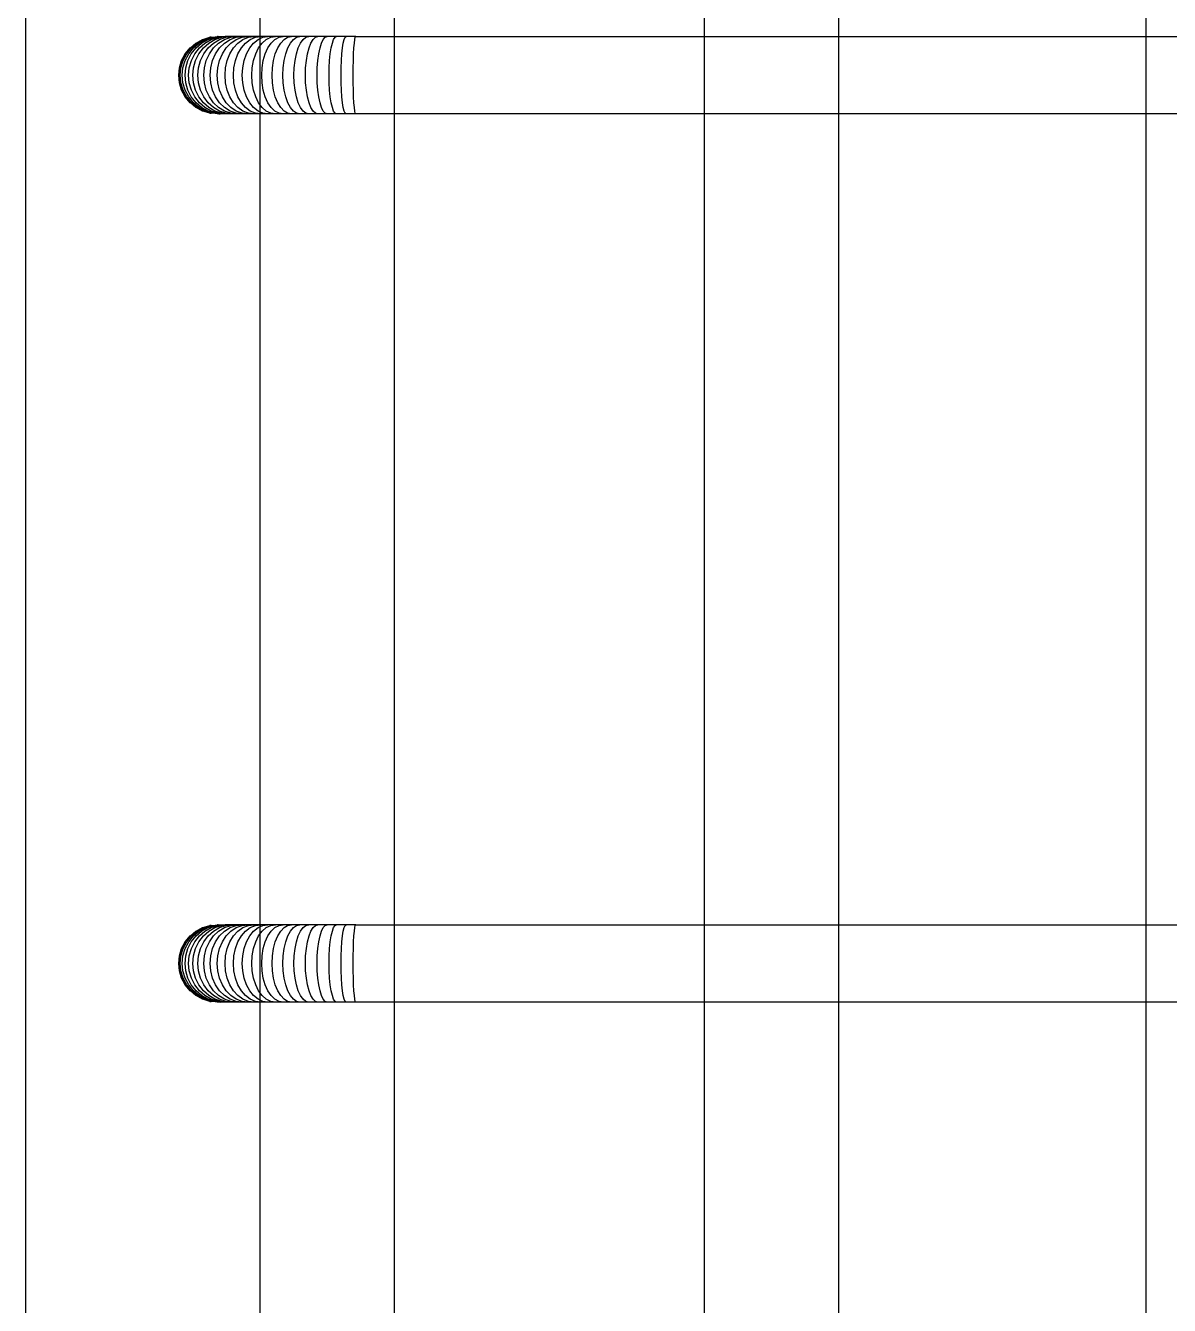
# Model space of a CAD drawing. Header units: inches. Extents: x 31 to 716, y 21 to 143.
# Drawn here: x 222.479 to 223.709, y 83.361 to 84.738 of the extents above; entities that cross this region are included whole.
import ezdxf

# ---------------------------------------------------------------- set-up
doc = ezdxf.new("R2010")
doc.units = ezdxf.units.IN
doc.header["$MEASUREMENT"] = 0
doc.layers.add('INNO-RFT-Y', color=2, linetype='Continuous')
doc.layers.add('S-CONCRETE', color=3, linetype='Continuous')

# ---------------------------------------------------------------- blocks, each defined once
blk = doc.blocks.new('rebar red 2')
at = {"color": 1}
for p, q in [((-52.24395, -96.55161), (-52.24293, -96.55072)), ((-52.24374, -96.55161), (-52.24266, -96.55072)), ((-52.2434, -96.55161), (-52.24233, -96.55072)), ((-52.24293, -96.55072), (-52.24286, -96.55072)), ((-52.24291, -96.55161), (-52.24186, -96.55072)), ((-52.24286, -96.55072), (-52.24169, -96.55005)), ((-52.24266, -96.55072), (-52.24143, -96.55005)), ((-52.24233, -96.55072), (-52.24111, -96.55005)), ((-52.24229, -96.55161), (-52.24126, -96.55072)), ((-52.24186, -96.55072), (-52.24066, -96.55005)), ((-52.24169, -96.55005), (-52.24162, -96.55005)), ((-52.24162, -96.55005), (-52.24034, -96.54964)), ((-52.24154, -96.55161), (-52.24053, -96.55072)), ((-52.24143, -96.55005), (-52.24009, -96.54964)), ((-52.24126, -96.55072), (-52.24008, -96.55005)), ((-52.24111, -96.55005), (-52.23978, -96.54964)), ((-52.24066, -96.55005), (-52.23935, -96.54964)), ((-52.24066, -96.55161), (-52.23968, -96.55072)), ((-52.24053, -96.55072), (-52.23939, -96.55005)), ((-52.24009, -96.54964), (-52.24034, -96.54964)), ((-52.24009, -96.54964), (-52.23978, -96.54964)), ((-52.24008, -96.55005), (-52.2388, -96.54964)), ((-52.23978, -96.54964), (-52.23893, -96.54951)), ((-52.23978, -96.54964), (-52.23935, -96.54964)), ((-52.23968, -96.55072), (-52.23857, -96.55005)), ((-52.23966, -96.55161), (-52.23871, -96.55072)), ((-52.23939, -96.55005), (-52.23814, -96.54964)), ((-52.23935, -96.54964), (-52.23893, -96.54951)), ((-52.23888, -96.54951), (-52.23893, -96.54951)), ((-52.23893, -96.54951), (-52.2389, -96.54951)), ((-52.2389, -96.54951), (-52.23888, -96.54951)), ((-52.23882, -96.54952), (-52.23888, -96.54951)), ((-52.23882, -96.54952), (-52.2387, -96.54951)), ((-52.2388, -96.54964), (-52.23747, -96.54951)), ((-52.23871, -96.55072), (-52.23763, -96.55005)), ((-52.2387, -96.54951), (-52.23747, -96.54951)), ((-52.23857, -96.55005), (-52.23736, -96.54964)), ((-52.23853, -96.55161), (-52.23762, -96.55072)), ((-52.23814, -96.54964), (-52.23684, -96.54951)), ((-52.23763, -96.55005), (-52.23647, -96.54964)), ((-52.23762, -96.55072), (-52.23659, -96.55005)), ((-52.23684, -96.54951), (-52.23747, -96.54951)), ((-52.23736, -96.54964), (-52.2361, -96.54951)), ((-52.23729, -96.55161), (-52.23642, -96.55072)), ((-52.2361, -96.54951), (-52.23684, -96.54951)), ((-52.23659, -96.55005), (-52.23547, -96.54964)), ((-52.23647, -96.54964), (-52.23525, -96.54951)), ((-52.23642, -96.55072), (-52.23544, -96.55005)), ((-52.23525, -96.54951), (-52.2361, -96.54951)), ((-52.23594, -96.55161), (-52.23512, -96.55072)), ((-52.23547, -96.54964), (-52.2343, -96.54951)), ((-52.23544, -96.55005), (-52.23436, -96.54964)), ((-52.2343, -96.54951), (-52.23525, -96.54951)), ((-52.23512, -96.55072), (-52.23418, -96.55005)), ((-52.23448, -96.55161), (-52.23371, -96.55072)), ((-52.23436, -96.54964), (-52.23325, -96.54951)), ((-52.23325, -96.54951), (-52.2343, -96.54951)), ((-52.23418, -96.55005), (-52.23317, -96.54964)), ((-52.23371, -96.55072), (-52.23283, -96.55005)), ((-52.23211, -96.54951), (-52.23325, -96.54951)), ((-52.23317, -96.54964), (-52.23211, -96.54951)), ((-52.23292, -96.55161), (-52.2322, -96.55072)), ((-52.23283, -96.55005), (-52.23187, -96.54964)), ((-52.2322, -96.55072), (-52.23138, -96.55005)), ((-52.23088, -96.54951), (-52.23211, -96.54951)), ((-52.23187, -96.54964), (-52.23088, -96.54951)), ((-52.23138, -96.55005), (-52.23049, -96.54964)), ((-52.23127, -96.55161), (-52.23061, -96.55072)), ((-52.22957, -96.54951), (-52.23088, -96.54951)), ((-52.23061, -96.55072), (-52.22985, -96.55005)), ((-52.23049, -96.54964), (-52.22957, -96.54951)), ((-52.22985, -96.55005), (-52.22903, -96.54964)), ((-52.22817, -96.54951), (-52.22957, -96.54951)), ((-52.22954, -96.55161), (-52.22893, -96.55072)), ((-52.22903, -96.54964), (-52.22817, -96.54951)), ((-52.22893, -96.55072), (-52.22824, -96.55005)), ((-52.22824, -96.55005), (-52.22749, -96.54964)), ((-52.22671, -96.54951), (-52.22817, -96.54951)), ((-52.22773, -96.55161), (-52.22718, -96.55072)), ((-52.22749, -96.54964), (-52.22671, -96.54951)), ((-52.22718, -96.55072), (-52.22656, -96.55005)), ((-52.22518, -96.54951), (-52.22671, -96.54951)), ((-52.22656, -96.55005), (-52.22589, -96.54964)), ((-52.22589, -96.54964), (-52.22518, -96.54951)), ((-52.22585, -96.55161), (-52.22537, -96.55072)), ((-52.22537, -96.55072), (-52.22481, -96.55005)), ((-52.2236, -96.54951), (-52.22518, -96.54951)), ((-52.22481, -96.55005), (-52.22422, -96.54964)), ((-52.22422, -96.54964), (-52.2236, -96.54951)), ((-52.22391, -96.55161), (-52.22349, -96.55072)), ((-52.22196, -96.54951), (-52.2236, -96.54951)), ((-52.22349, -96.55072), (-52.22301, -96.55005)), ((-52.22301, -96.55005), (-52.22249, -96.54964)), ((-52.22249, -96.54964), (-52.22196, -96.54951)), ((-52.22027, -96.54951), (-52.22196, -96.54951)), ((-52.22191, -96.55161), (-52.22156, -96.55072)), ((-52.22156, -96.55072), (-52.22116, -96.55005)), ((-52.22116, -96.55005), (-52.22072, -96.54964)), ((-52.22072, -96.54964), (-52.22027, -96.54951)), ((-52.21855, -96.54951), (-52.22027, -96.54951)), ((-52.21987, -96.55161), (-52.21959, -96.55072)), ((-52.21959, -96.55072), (-52.21926, -96.55005)), ((-52.21926, -96.55005), (-52.21891, -96.54964)), ((-52.21891, -96.54964), (-52.21855, -96.54951)), ((-52.2168, -96.54951), (-52.21855, -96.54951)), ((-52.21779, -96.55161), (-52.21758, -96.55072)), ((-52.21758, -96.55072), (-52.21734, -96.55005)), ((-52.21734, -96.55005), (-52.21707, -96.54964)), ((-52.21707, -96.54964), (-52.2168, -96.54951)), ((-52.21502, -96.54951), (-52.2168, -96.54951)), ((-52.21569, -96.55161), (-52.21555, -96.55072)), ((-52.21555, -96.55072), (-52.21538, -96.55005)), ((-52.21538, -96.55005), (-52.21521, -96.54964)), ((-52.21521, -96.54964), (-52.21502, -96.54951)), ((-52.21323, -96.54951), (-52.21502, -96.54951)), ((-52.21357, -96.55161), (-52.21349, -96.55072)), ((-52.21349, -96.55072), (-52.21341, -96.55005)), ((-52.21341, -96.55005), (-52.21332, -96.54964)), ((-52.21332, -96.54964), (-52.21323, -96.54951)), ((-52.21323, -96.54951), (-51.49464, -96.54951)), ((-52.24599, -96.5553), (-52.24558, -96.55395)), ((-52.24592, -96.5553), (-52.24551, -96.55395)), ((-52.2457, -96.5553), (-52.24529, -96.55395)), ((-52.24558, -96.55395), (-52.24491, -96.5527)), ((-52.24551, -96.55395), (-52.24485, -96.5527)), ((-52.24533, -96.5553), (-52.24493, -96.55395)), ((-52.24529, -96.55395), (-52.24463, -96.5527)), ((-52.24493, -96.55395), (-52.24427, -96.5527)), ((-52.24491, -96.5527), (-52.24402, -96.55161)), ((-52.24485, -96.5527), (-52.24395, -96.55161)), ((-52.24481, -96.5553), (-52.24442, -96.55395)), ((-52.24463, -96.5527), (-52.24374, -96.55161)), ((-52.24442, -96.55395), (-52.24378, -96.5527)), ((-52.24427, -96.5527), (-52.2434, -96.55161)), ((-52.24416, -96.5553), (-52.24377, -96.55395)), ((-52.24402, -96.55161), (-52.24395, -96.55161)), ((-52.24378, -96.5527), (-52.24291, -96.55161)), ((-52.24377, -96.55395), (-52.24314, -96.5527)), ((-52.24336, -96.5553), (-52.24298, -96.55395)), ((-52.24314, -96.5527), (-52.24229, -96.55161)), ((-52.24298, -96.55395), (-52.24237, -96.5527)), ((-52.24243, -96.5553), (-52.24206, -96.55395)), ((-52.24237, -96.5527), (-52.24154, -96.55161)), ((-52.24206, -96.55395), (-52.24146, -96.5527)), ((-52.24146, -96.5527), (-52.24066, -96.55161)), ((-52.24136, -96.5553), (-52.24101, -96.55395)), ((-52.24101, -96.55395), (-52.24043, -96.5527)), ((-52.24043, -96.5527), (-52.23966, -96.55161)), ((-52.24017, -96.5553), (-52.23983, -96.55395)), ((-52.23983, -96.55395), (-52.23927, -96.5527)), ((-52.23927, -96.5527), (-52.23853, -96.55161)), ((-52.23885, -96.5553), (-52.23853, -96.55395)), ((-52.23853, -96.55395), (-52.238, -96.5527)), ((-52.238, -96.5527), (-52.23729, -96.55161)), ((-52.23742, -96.5553), (-52.23711, -96.55395)), ((-52.23711, -96.55395), (-52.23661, -96.5527)), ((-52.23661, -96.5527), (-52.23594, -96.55161)), ((-52.23587, -96.5553), (-52.23558, -96.55395)), ((-52.23558, -96.55395), (-52.23511, -96.5527)), ((-52.23511, -96.5527), (-52.23448, -96.55161)), ((-52.23422, -96.5553), (-52.23395, -96.55395)), ((-52.23395, -96.55395), (-52.23351, -96.5527)), ((-52.23351, -96.5527), (-52.23292, -96.55161)), ((-52.23247, -96.5553), (-52.23222, -96.55395)), ((-52.23222, -96.55395), (-52.23182, -96.5527)), ((-52.23182, -96.5527), (-52.23127, -96.55161)), ((-52.23063, -96.5553), (-52.23041, -96.55395)), ((-52.23041, -96.55395), (-52.23004, -96.5527)), ((-52.23004, -96.5527), (-52.22954, -96.55161)), ((-52.22871, -96.5553), (-52.22851, -96.55395)), ((-52.22851, -96.55395), (-52.22818, -96.5527)), ((-52.22818, -96.5527), (-52.22773, -96.55161)), ((-52.22672, -96.5553), (-52.22654, -96.55395)), ((-52.22654, -96.55395), (-52.22624, -96.5527)), ((-52.22624, -96.5527), (-52.22585, -96.55161)), ((-52.22466, -96.5553), (-52.2245, -96.55395)), ((-52.2245, -96.55395), (-52.22425, -96.5527)), ((-52.22425, -96.5527), (-52.22391, -96.55161)), ((-52.22254, -96.5553), (-52.22241, -96.55395)), ((-52.22241, -96.55395), (-52.2222, -96.5527)), ((-52.2222, -96.5527), (-52.22191, -96.55161)), ((-52.22038, -96.5553), (-52.22027, -96.55395)), ((-52.22027, -96.55395), (-52.2201, -96.5527)), ((-52.2201, -96.5527), (-52.21987, -96.55161)), ((-52.21818, -96.5553), (-52.2181, -96.55395)), ((-52.2181, -96.55395), (-52.21797, -96.5527)), ((-52.21797, -96.5527), (-52.21779, -96.55161)), ((-52.21594, -96.5553), (-52.21589, -96.55395)), ((-52.21589, -96.55395), (-52.2158, -96.5527)), ((-52.2158, -96.5527), (-52.21569, -96.55161)), ((-52.21369, -96.5553), (-52.21367, -96.55395)), ((-52.21367, -96.55395), (-52.21362, -96.5527)), ((-52.21362, -96.5527), (-52.21357, -96.55161)), ((-52.24613, -96.5567), (-52.24599, -96.5553)), ((-52.24606, -96.5567), (-52.24592, -96.5553)), ((-52.24583, -96.5567), (-52.2457, -96.5553)), ((-52.24546, -96.5567), (-52.24533, -96.5553)), ((-52.24495, -96.5567), (-52.24481, -96.5553)), ((-52.24429, -96.5567), (-52.24416, -96.5553)), ((-52.24349, -96.5567), (-52.24336, -96.5553)), ((-52.24255, -96.5567), (-52.24243, -96.5553)), ((-52.24148, -96.5567), (-52.24136, -96.5553)), ((-52.24028, -96.5567), (-52.24017, -96.5553)), ((-52.23896, -96.5567), (-52.23885, -96.5553)), ((-52.23752, -96.5567), (-52.23742, -96.5553)), ((-52.23597, -96.5567), (-52.23587, -96.5553)), ((-52.23431, -96.5567), (-52.23422, -96.5553)), ((-52.23256, -96.5567), (-52.23247, -96.5553)), ((-52.23071, -96.5567), (-52.23063, -96.5553)), ((-52.22878, -96.5567), (-52.22871, -96.5553)), ((-52.22678, -96.5567), (-52.22672, -96.5553)), ((-52.22471, -96.5567), (-52.22466, -96.5553)), ((-52.22259, -96.5567), (-52.22254, -96.5553)), ((-52.22041, -96.5567), (-52.22038, -96.5553)), ((-52.2182, -96.5567), (-52.21818, -96.5553)), ((-52.21596, -96.5567), (-52.21594, -96.5553)), ((-52.2137, -96.5567), (-52.21369, -96.5553)), ((-52.24599, -96.5581), (-52.24613, -96.5567)), ((-52.24592, -96.5581), (-52.24606, -96.5567)), ((-52.24558, -96.55945), (-52.24599, -96.5581)), ((-52.24551, -96.55945), (-52.24592, -96.5581)), ((-52.2457, -96.5581), (-52.24583, -96.5567)), ((-52.24529, -96.55945), (-52.2457, -96.5581)), ((-52.24533, -96.5581), (-52.24546, -96.5567)), ((-52.24493, -96.55945), (-52.24533, -96.5581)), ((-52.24481, -96.5581), (-52.24495, -96.5567)), ((-52.24442, -96.55945), (-52.24481, -96.5581)), ((-52.24416, -96.5581), (-52.24429, -96.5567)), ((-52.24377, -96.55945), (-52.24416, -96.5581)), ((-52.24336, -96.5581), (-52.24349, -96.5567)), ((-52.24298, -96.55945), (-52.24336, -96.5581)), ((-52.24243, -96.5581), (-52.24255, -96.5567)), ((-52.24206, -96.55945), (-52.24243, -96.5581)), ((-52.24136, -96.5581), (-52.24148, -96.5567)), ((-52.24101, -96.55945), (-52.24136, -96.5581)), ((-52.24017, -96.5581), (-52.24028, -96.5567)), ((-52.23983, -96.55945), (-52.24017, -96.5581)), ((-52.23885, -96.5581), (-52.23896, -96.5567)), ((-52.23853, -96.55945), (-52.23885, -96.5581)), ((-52.23742, -96.5581), (-52.23752, -96.5567)), ((-52.23711, -96.55945), (-52.23742, -96.5581)), ((-52.23587, -96.5581), (-52.23597, -96.5567)), ((-52.23558, -96.55945), (-52.23587, -96.5581)), ((-52.23422, -96.5581), (-52.23431, -96.5567)), ((-52.23395, -96.55945), (-52.23422, -96.5581)), ((-52.23247, -96.5581), (-52.23256, -96.5567)), ((-52.23222, -96.55945), (-52.23247, -96.5581)), ((-52.23063, -96.5581), (-52.23071, -96.5567)), ((-52.23041, -96.55945), (-52.23063, -96.5581)), ((-52.22871, -96.5581), (-52.22878, -96.5567)), ((-52.22851, -96.55945), (-52.22871, -96.5581)), ((-52.22672, -96.5581), (-52.22678, -96.5567)), ((-52.22654, -96.55945), (-52.22672, -96.5581)), ((-52.22466, -96.5581), (-52.22471, -96.5567)), ((-52.2245, -96.55945), (-52.22466, -96.5581)), ((-52.22254, -96.5581), (-52.22259, -96.5567)), ((-52.22241, -96.55945), (-52.22254, -96.5581)), ((-52.22038, -96.5581), (-52.22041, -96.5567)), ((-52.22027, -96.55945), (-52.22038, -96.5581)), ((-52.21818, -96.5581), (-52.2182, -96.5567)), ((-52.2181, -96.55945), (-52.21818, -96.5581)), ((-52.21594, -96.5581), (-52.21596, -96.5567)), ((-52.21589, -96.55945), (-52.21594, -96.5581)), ((-52.21369, -96.5581), (-52.2137, -96.5567)), ((-52.21367, -96.55945), (-52.21369, -96.5581)), ((-52.24491, -96.5607), (-52.24558, -96.55945)), ((-52.24485, -96.5607), (-52.24551, -96.55945)), ((-52.24463, -96.5607), (-52.24529, -96.55945)), ((-52.24427, -96.5607), (-52.24493, -96.55945)), ((-52.24402, -96.56179), (-52.24491, -96.5607)), ((-52.24395, -96.56179), (-52.24485, -96.5607)), ((-52.24374, -96.56179), (-52.24463, -96.5607)), ((-52.24378, -96.5607), (-52.24442, -96.55945)), ((-52.2434, -96.56179), (-52.24427, -96.5607)), ((-52.24291, -96.56179), (-52.24378, -96.5607)), ((-52.24314, -96.5607), (-52.24377, -96.55945)), ((-52.24229, -96.56179), (-52.24314, -96.5607)), ((-52.24237, -96.5607), (-52.24298, -96.55945)), ((-52.24154, -96.56179), (-52.24237, -96.5607)), ((-52.24146, -96.5607), (-52.24206, -96.55945)), ((-52.24066, -96.56179), (-52.24146, -96.5607)), ((-52.24043, -96.5607), (-52.24101, -96.55945)), ((-52.23966, -96.56179), (-52.24043, -96.5607)), ((-52.23927, -96.5607), (-52.23983, -96.55945)), ((-52.23853, -96.56179), (-52.23927, -96.5607)), ((-52.238, -96.5607), (-52.23853, -96.55945)), ((-52.23729, -96.56179), (-52.238, -96.5607)), ((-52.23661, -96.5607), (-52.23711, -96.55945)), ((-52.23594, -96.56179), (-52.23661, -96.5607)), ((-52.23511, -96.5607), (-52.23558, -96.55945)), ((-52.23448, -96.56179), (-52.23511, -96.5607)), ((-52.23351, -96.5607), (-52.23395, -96.55945)), ((-52.23292, -96.56179), (-52.23351, -96.5607)), ((-52.23182, -96.5607), (-52.23222, -96.55945)), ((-52.23127, -96.56179), (-52.23182, -96.5607)), ((-52.23004, -96.5607), (-52.23041, -96.55945)), ((-52.22954, -96.56179), (-52.23004, -96.5607)), ((-52.22818, -96.5607), (-52.22851, -96.55945)), ((-52.22773, -96.56179), (-52.22818, -96.5607)), ((-52.22624, -96.5607), (-52.22654, -96.55945)), ((-52.22585, -96.56179), (-52.22624, -96.5607)), ((-52.22425, -96.5607), (-52.2245, -96.55945)), ((-52.22391, -96.56179), (-52.22425, -96.5607)), ((-52.2222, -96.5607), (-52.22241, -96.55945)), ((-52.22191, -96.56179), (-52.2222, -96.5607)), ((-52.2201, -96.5607), (-52.22027, -96.55945)), ((-52.21987, -96.56179), (-52.2201, -96.5607)), ((-52.21797, -96.5607), (-52.2181, -96.55945)), ((-52.21779, -96.56179), (-52.21797, -96.5607)), ((-52.2158, -96.5607), (-52.21589, -96.55945)), ((-52.21569, -96.56179), (-52.2158, -96.5607)), ((-52.21362, -96.5607), (-52.21367, -96.55945)), ((-52.21357, -96.56179), (-52.21362, -96.5607)), ((-52.24395, -96.56179), (-52.24402, -96.56179)), ((-52.24293, -96.56268), (-52.24395, -96.56179)), ((-52.24266, -96.56268), (-52.24374, -96.56179)), ((-52.24233, -96.56268), (-52.2434, -96.56179)), ((-52.24286, -96.56268), (-52.24293, -96.56268)), ((-52.24186, -96.56268), (-52.24291, -96.56179)), ((-52.24169, -96.56334), (-52.24286, -96.56268)), ((-52.24143, -96.56334), (-52.24266, -96.56268)), ((-52.24111, -96.56334), (-52.24233, -96.56268)), ((-52.24126, -96.56268), (-52.24229, -96.56179)), ((-52.24066, -96.56334), (-52.24186, -96.56268)), ((-52.24162, -96.56334), (-52.24169, -96.56334)), ((-52.24034, -96.56375), (-52.24162, -96.56334)), ((-52.24053, -96.56268), (-52.24154, -96.56179)), ((-52.24009, -96.56375), (-52.24143, -96.56334)), ((-52.24008, -96.56334), (-52.24126, -96.56268)), ((-52.23978, -96.56375), (-52.24111, -96.56334)), ((-52.23968, -96.56268), (-52.24066, -96.56179)), ((-52.23935, -96.56375), (-52.24066, -96.56334)), ((-52.23939, -96.56334), (-52.24053, -96.56268)), ((-52.2388, -96.56375), (-52.24008, -96.56334)), ((-52.23857, -96.56334), (-52.23968, -96.56268)), ((-52.23871, -96.56268), (-52.23966, -96.56179)), ((-52.23814, -96.56375), (-52.23939, -96.56334)), ((-52.23763, -96.56334), (-52.23871, -96.56268)), ((-52.23736, -96.56375), (-52.23857, -96.56334)), ((-52.23762, -96.56268), (-52.23853, -96.56179)), ((-52.23647, -96.56375), (-52.23763, -96.56334)), ((-52.23659, -96.56334), (-52.23762, -96.56268)), ((-52.23642, -96.56268), (-52.23729, -96.56179)), ((-52.23547, -96.56375), (-52.23659, -96.56334)), ((-52.23544, -96.56334), (-52.23642, -96.56268)), ((-52.23512, -96.56268), (-52.23594, -96.56179)), ((-52.23436, -96.56375), (-52.23544, -96.56334)), ((-52.23418, -96.56334), (-52.23512, -96.56268)), ((-52.23371, -96.56268), (-52.23448, -96.56179)), ((-52.23317, -96.56375), (-52.23418, -96.56334)), ((-52.23283, -96.56334), (-52.23371, -96.56268)), ((-52.2322, -96.56268), (-52.23292, -96.56179)), ((-52.23187, -96.56375), (-52.23283, -96.56334)), ((-52.23138, -96.56334), (-52.2322, -96.56268)), ((-52.23049, -96.56375), (-52.23138, -96.56334)), ((-52.23061, -96.56268), (-52.23127, -96.56179)), ((-52.22985, -96.56334), (-52.23061, -96.56268)), ((-52.22903, -96.56375), (-52.22985, -96.56334)), ((-52.22893, -96.56268), (-52.22954, -96.56179)), ((-52.22824, -96.56334), (-52.22893, -96.56268)), ((-52.22749, -96.56375), (-52.22824, -96.56334)), ((-52.22718, -96.56268), (-52.22773, -96.56179)), ((-52.22656, -96.56334), (-52.22718, -96.56268)), ((-52.22589, -96.56375), (-52.22656, -96.56334)), ((-52.22537, -96.56268), (-52.22585, -96.56179)), ((-52.22481, -96.56334), (-52.22537, -96.56268)), ((-52.22422, -96.56375), (-52.22481, -96.56334)), ((-52.22349, -96.56268), (-52.22391, -96.56179)), ((-52.22301, -96.56334), (-52.22349, -96.56268)), ((-52.22249, -96.56375), (-52.22301, -96.56334)), ((-52.22156, -96.56268), (-52.22191, -96.56179)), ((-52.22116, -96.56334), (-52.22156, -96.56268)), ((-52.22072, -96.56375), (-52.22116, -96.56334)), ((-52.21959, -96.56268), (-52.21987, -96.56179)), ((-52.21926, -96.56334), (-52.21959, -96.56268)), ((-52.21891, -96.56375), (-52.21926, -96.56334)), ((-52.21758, -96.56268), (-52.21779, -96.56179)), ((-52.21734, -96.56334), (-52.21758, -96.56268)), ((-52.21707, -96.56375), (-52.21734, -96.56334)), ((-52.21555, -96.56268), (-52.21569, -96.56179)), ((-52.21538, -96.56334), (-52.21555, -96.56268)), ((-52.21521, -96.56375), (-52.21538, -96.56334)), ((-52.21349, -96.56268), (-52.21357, -96.56179)), ((-52.21341, -96.56334), (-52.21349, -96.56268)), ((-52.21332, -96.56375), (-52.21341, -96.56334)), ((-52.24034, -96.56375), (-52.24009, -96.56375)), ((-52.23978, -96.56375), (-52.24009, -96.56375)), ((-52.23935, -96.56375), (-52.23978, -96.56375)), ((-52.23893, -96.56389), (-52.23978, -96.56375)), ((-52.23893, -96.56389), (-52.23935, -96.56375)), ((-52.23888, -96.56389), (-52.23893, -96.56389)), ((-52.2389, -96.56389), (-52.23893, -96.56389)), ((-52.23888, -96.56389), (-52.2389, -96.56389)), ((-52.23882, -96.56388), (-52.23888, -96.56389)), ((-52.2387, -96.56389), (-52.23882, -96.56388)), ((-52.23747, -96.56389), (-52.2388, -96.56375)), ((-52.23864, -96.56387), (-52.2387, -96.56389)), ((-52.23867, -96.56387), (-52.2387, -96.56389)), ((-52.23864, -96.56387), (-52.23841, -96.56389)), ((-52.23747, -96.56389), (-52.23841, -96.56389)), ((-52.23684, -96.56389), (-52.23814, -96.56375)), ((-52.23684, -96.56389), (-52.23747, -96.56389)), ((-52.2361, -96.56389), (-52.23736, -96.56375)), ((-52.2361, -96.56389), (-52.23684, -96.56389)), ((-52.23525, -96.56389), (-52.23647, -96.56375)), ((-52.23525, -96.56389), (-52.2361, -96.56389)), ((-52.2343, -96.56389), (-52.23547, -96.56375)), ((-52.2343, -96.56389), (-52.23525, -96.56389)), ((-52.23325, -96.56389), (-52.23436, -96.56375)), ((-52.23325, -96.56389), (-52.2343, -96.56389)), ((-52.23211, -96.56389), (-52.23325, -96.56389)), ((-52.23211, -96.56389), (-52.23317, -96.56375)), ((-52.23088, -96.56389), (-52.23211, -96.56389)), ((-52.23088, -96.56389), (-52.23187, -96.56375)), ((-52.22957, -96.56389), (-52.23088, -96.56389)), ((-52.22957, -96.56389), (-52.23049, -96.56375)), ((-52.22817, -96.56389), (-52.22957, -96.56389)), ((-52.22817, -96.56389), (-52.22903, -96.56375)), ((-52.22671, -96.56389), (-52.22817, -96.56389)), ((-52.22671, -96.56389), (-52.22749, -96.56375)), ((-52.22518, -96.56389), (-52.22671, -96.56389)), ((-52.22518, -96.56389), (-52.22589, -96.56375)), ((-52.2236, -96.56389), (-52.22518, -96.56389)), ((-52.2236, -96.56389), (-52.22422, -96.56375)), ((-52.22196, -96.56389), (-52.2236, -96.56389)), ((-52.22196, -96.56389), (-52.22249, -96.56375)), ((-52.22027, -96.56389), (-52.22196, -96.56389)), ((-52.22027, -96.56389), (-52.22072, -96.56375)), ((-52.21855, -96.56389), (-52.22027, -96.56389)), ((-52.21855, -96.56389), (-52.21891, -96.56375)), ((-52.2168, -96.56389), (-52.21855, -96.56389)), ((-52.2168, -96.56389), (-52.21707, -96.56375)), ((-52.21502, -96.56389), (-52.2168, -96.56389)), ((-52.21502, -96.56389), (-52.21521, -96.56375)), ((-52.21323, -96.56389), (-52.21502, -96.56389)), ((-52.21323, -96.56389), (-52.21332, -96.56375)), ((-51.49464, -96.56389), (-52.21323, -96.56389))]:
    blk.add_line(p, q, dxfattribs=at)
blk = doc.blocks.new('*U275')
at = {"xscale": 5.790493255340768, "yscale": 5.790493255340768, "zscale": 5.790493255340768}
blk.add_blockref('rebar red 2', (300.2599, 559.1109), dxfattribs=at)
blk = doc.blocks.new('*U276')
at = {"color": 0, "linetype": 'ByBlock', "lineweight": -2, "transparency": 16777216}
for p in [(0, -0.9554), (0, -1.9109)]:
    blk.add_blockref('*U275', p, dxfattribs=at)

msp = doc.modelspace()

# ---------------------------------------------------------------- linework, layer by layer
msp.add_line((222.4786, 85.7977), (222.4786, 81.8927))
at = {"layer": 'INNO-RFT-Y', "color": 5}
for p, q in [((222.7308, 59.6328), (222.7308, 85.7977)), ((222.8754, 59.6328), (222.8754, 85.7977)), ((223.2088, 59.6328), (223.2089, 85.7977)), ((223.3534, 59.6328), (223.3535, 85.7977)), ((223.684, 59.6328), (223.684, 85.7977))]:
    msp.add_line(p, q, dxfattribs=at)
at = {"layer": 'S-CONCRETE', "color": 7}
msp.add_line((222.4786, 84.5766), (222.4786, 75.8248), dxfattribs=at)

# ---------------------------------------------------------------- block references
msp.add_blockref('*U276', (224.9142, 85.6402))

doc.saveas('drawing.dxf')
